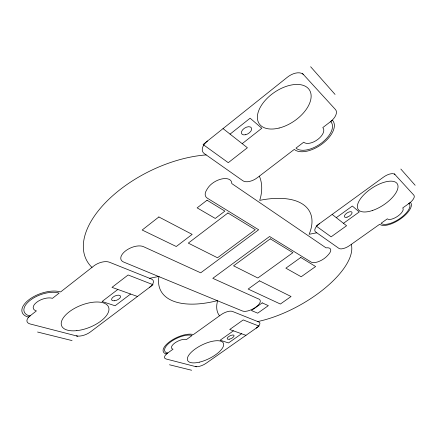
<?xml version="1.0" encoding="UTF-8"?>
<svg xmlns="http://www.w3.org/2000/svg" width="437" height="437" viewBox="0 0 437 437"><rect width="100%" height="100%" fill="white"/><g stroke="black" fill="none" stroke-linecap="round" stroke-linejoin="round"><path stroke-width="0.66" d="M230.07 134.126L250.117 118.209L261.812 128.254L242.196 143.664M117.848 289.452L102.067 301.503L115.095 305.769L130.614 294.019M336.293 217.659L352.353 206.035L359.252 211.961L343.477 223.312M233.424 330.831L220.166 340.204L228.496 342.936L241.563 333.748M257.748 321.556L257.928 321.517A75.23 31.59 -29 0 0 351.49 245.206L351.25 244.398M149.618 278.303L158.992 276.424L158.686 278.14A84.303 39.751 -28 0 0 215.272 301.18L217.735 300.547L217.304 302.005A75.23 31.59 -29 0 0 219.03 315.137L219.554 315.793M316.803 232.806L309.101 234.281L309.822 232.56A84.303 39.751 -28 0 0 262.479 199.824L259.665 200.386L260.315 198.327A96.091 51.44 -26.1 0 0 259.868 177.417L259.305 176.198M206.182 154.927L205.893 154.938A96.091 51.44 -26.1 0 0 108.387 199.731A96.091 51.44 -26.1 0 0 90.983 266.406L92.01 267.373M37.566 332.033L72.056 340.592M169.48 364.764L191.614 370.254M77.802 336.25L30.104 323.959A11.499 5.495 -19.8 0 1 30.202 315.76M196.497 366.823L166.055 358.979A8.877 3.54 -24.9 0 1 167.819 352.938M137.458 296.472L111.987 287.355L128.123 274.982L153.054 284.722L90.312 332A10.57 4.802 -21.7 0 1 76.328 335.867M245.96 335.321L229.709 329.503L243.212 319.933L259.07 326.122L206.1 363.278A8.347 3.157 -25.7 0 1 195.541 366.577M217.276 300.661L158.953 276.643M217.653 300.82L242.579 311.04A10.564 4.359 -27.6 0 0 254.569 307.97A10.564 4.359 -27.6 0 0 259.982 300.022A18.971 7.822 -27.4 0 0 259.485 299.416A10.575 4.365 -27.6 0 0 258.087 298.766L212.792 278.331L269.585 236.499L311.21 262.113A10.92 4.605 -30.4 0 0 327.269 255.869L328.438 254.607A10.941 4.616 -30.4 0 0 326.636 247.79L326.035 247.861L231.812 183.589A13.94 7.582 -28.8 0 0 222.165 178.864A13.94 7.582 -28.8 0 0 207.739 188.21L206.581 190.068A13.908 7.549 -28.7 0 0 207.313 198.174L258.649 229.769L200.698 272.825L143.483 246.67A13.509 6.976 -23.9 0 0 125.572 250.882A13.509 6.976 -23.9 0 0 123.595 262.025L158.62 276.506M223.039 128.598L247.386 147.744L228.278 162.684L203.096 144.527L287.393 77.202A13.454 7.932 -35.6 0 1 303.551 74.661M332.169 214.42L346.579 225.749L331.126 236.832L316.164 226.049L383.375 177.214A10.308 4.583 -33.9 0 1 394.972 174.549M302.349 73.345L335.474 109.54A12.356 6.659 -35 0 1 330.257 121.868M394.278 173.784L413.85 195.17A9.652 4.004 -33.6 0 1 408.753 203.664M310.647 66.746L335.053 94.43M400.827 169.037L415.15 185.283M409.103 203.418A17.251 7.101 -33.1 0 1 400.221 218.287A17.251 7.101 -33.1 0 1 381.059 223.285L387.329 218.844A9.467 3.895 -33 0 0 397.872 216.124A9.467 3.895 -33 0 0 402.717 207.941L410.485 202.44A18.938 7.795 -33.1 0 1 400.729 218.751A18.938 7.795 -33.1 0 1 379.704 224.241L349.682 245.512A9.281 3.873 -31.3 0 1 338.937 248.385L315.651 231.992A9.893 4.414 -31.2 0 1 319.704 223.476M167.524 353.151A16.393 6.653 -25.1 0 1 170.922 341.696A16.393 6.653 -25.1 0 1 192.138 335.474L186.539 339.494A8.997 3.649 -25.1 0 0 174.931 342.919A8.997 3.649 -25.1 0 0 173.03 349.196L166.339 354.003A17.993 7.303 -25.1 0 1 170.048 341.423A17.993 7.303 -25.1 0 1 193.356 334.6L221.035 314.727A9.024 3.736 -26.8 0 1 232.462 311.439L258.912 322.02A8.494 3.316 -27.4 0 1 256.148 328.176M330.683 121.541A21.976 11.717 -33.9 0 1 321.719 142.888A21.976 11.717 -33.9 0 1 295.964 148.127L303.71 142.194A12.056 6.429 -33.9 0 0 317.89 139.365A12.056 6.429 -33.9 0 0 322.763 127.604L332.404 120.219A24.122 12.859 -33.9 0 1 322.544 143.636A24.122 12.859 -33.9 0 1 294.298 149.405L257.382 177.673A11.794 6.353 -30.5 0 1 242.885 180.765L204.232 153.556A12.81 7.522 -29.8 0 1 207.499 141.009M29.847 316.038A21.276 10.433 -19.9 0 1 30.126 300.339A21.276 10.433 -19.9 0 1 59.159 293.085L52.478 298.318A11.673 5.725 -19.9 0 0 36.621 302.322A11.673 5.725 -19.9 0 0 36.391 310.915L28.438 317.142A23.358 11.455 -19.9 0 1 28.711 299.902A23.358 11.455 -19.9 0 1 60.612 291.949L93.791 265.975A11.608 5.949 -22.3 0 1 109.376 262.205L151.442 279.03A10.701 5.146 -24.1 0 1 149.569 287.344M158.871 216.965L142.167 230.026L176.275 246.506L192.165 234.385L158.871 216.965M207.045 200.212L197.136 207.87L215.277 218.44L224.891 211.115L207.045 200.212M227.939 212.977L188.292 243.114L217.511 257.775L255.274 229.671L227.939 212.977M270.268 238.831L233.56 265.822L257.835 278.003L292.916 252.662L270.268 238.831M259.529 280.849L248.15 289.048L280.374 304.037L291.053 296.515L259.529 280.849M300.782 257.469L285.874 268.176L301.186 276.768L315.618 266.526L300.782 257.469M262.216 302.885L251.433 310.543L257.699 313.171L268.351 305.638L262.216 302.885M347.033 217.184A4.403 1.945 -32.1 0 0 351.987 212.278A4.403 1.945 -32.1 0 0 345.601 214.114A4.403 1.945 -32.1 0 0 347.033 217.184M372.548 210.47A23.374 10.22 -33.3 0 0 397.326 183.868A23.374 10.22 -33.3 0 0 363.256 195.394A23.374 10.22 -33.3 0 0 372.548 210.47M229.414 339.178A3.791 1.48 -26.7 0 0 234.041 335.496A3.791 1.48 -26.7 0 0 228.447 336.796A3.791 1.48 -26.7 0 0 229.414 339.178M199.272 362.186A19.873 7.697 -25.9 0 0 223.422 343.22A19.873 7.697 -25.9 0 0 193.815 350.026A19.873 7.697 -25.9 0 0 199.272 362.186M245.572 134.738A5.686 3.305 -31.7 0 0 251.368 127.823A5.686 3.305 -31.7 0 0 242.622 129.827A5.686 3.305 -31.7 0 0 245.572 134.738M279.112 128.041A30.262 17.442 -34.2 0 0 309.691 90.372A30.262 17.442 -34.2 0 0 263.975 101.832A30.262 17.442 -34.2 0 0 279.112 128.041M114.631 300.754A4.796 2.289 -23 0 0 120.514 296.128A4.796 2.289 -23 0 0 113.134 297.078A4.796 2.289 -23 0 0 114.631 300.754M76.863 330.64A25.275 11.826 -21.7 0 0 108.616 307.2A25.275 11.826 -21.7 0 0 69.778 311.417A25.275 11.826 -21.7 0 0 76.863 330.64"/></g></svg>
